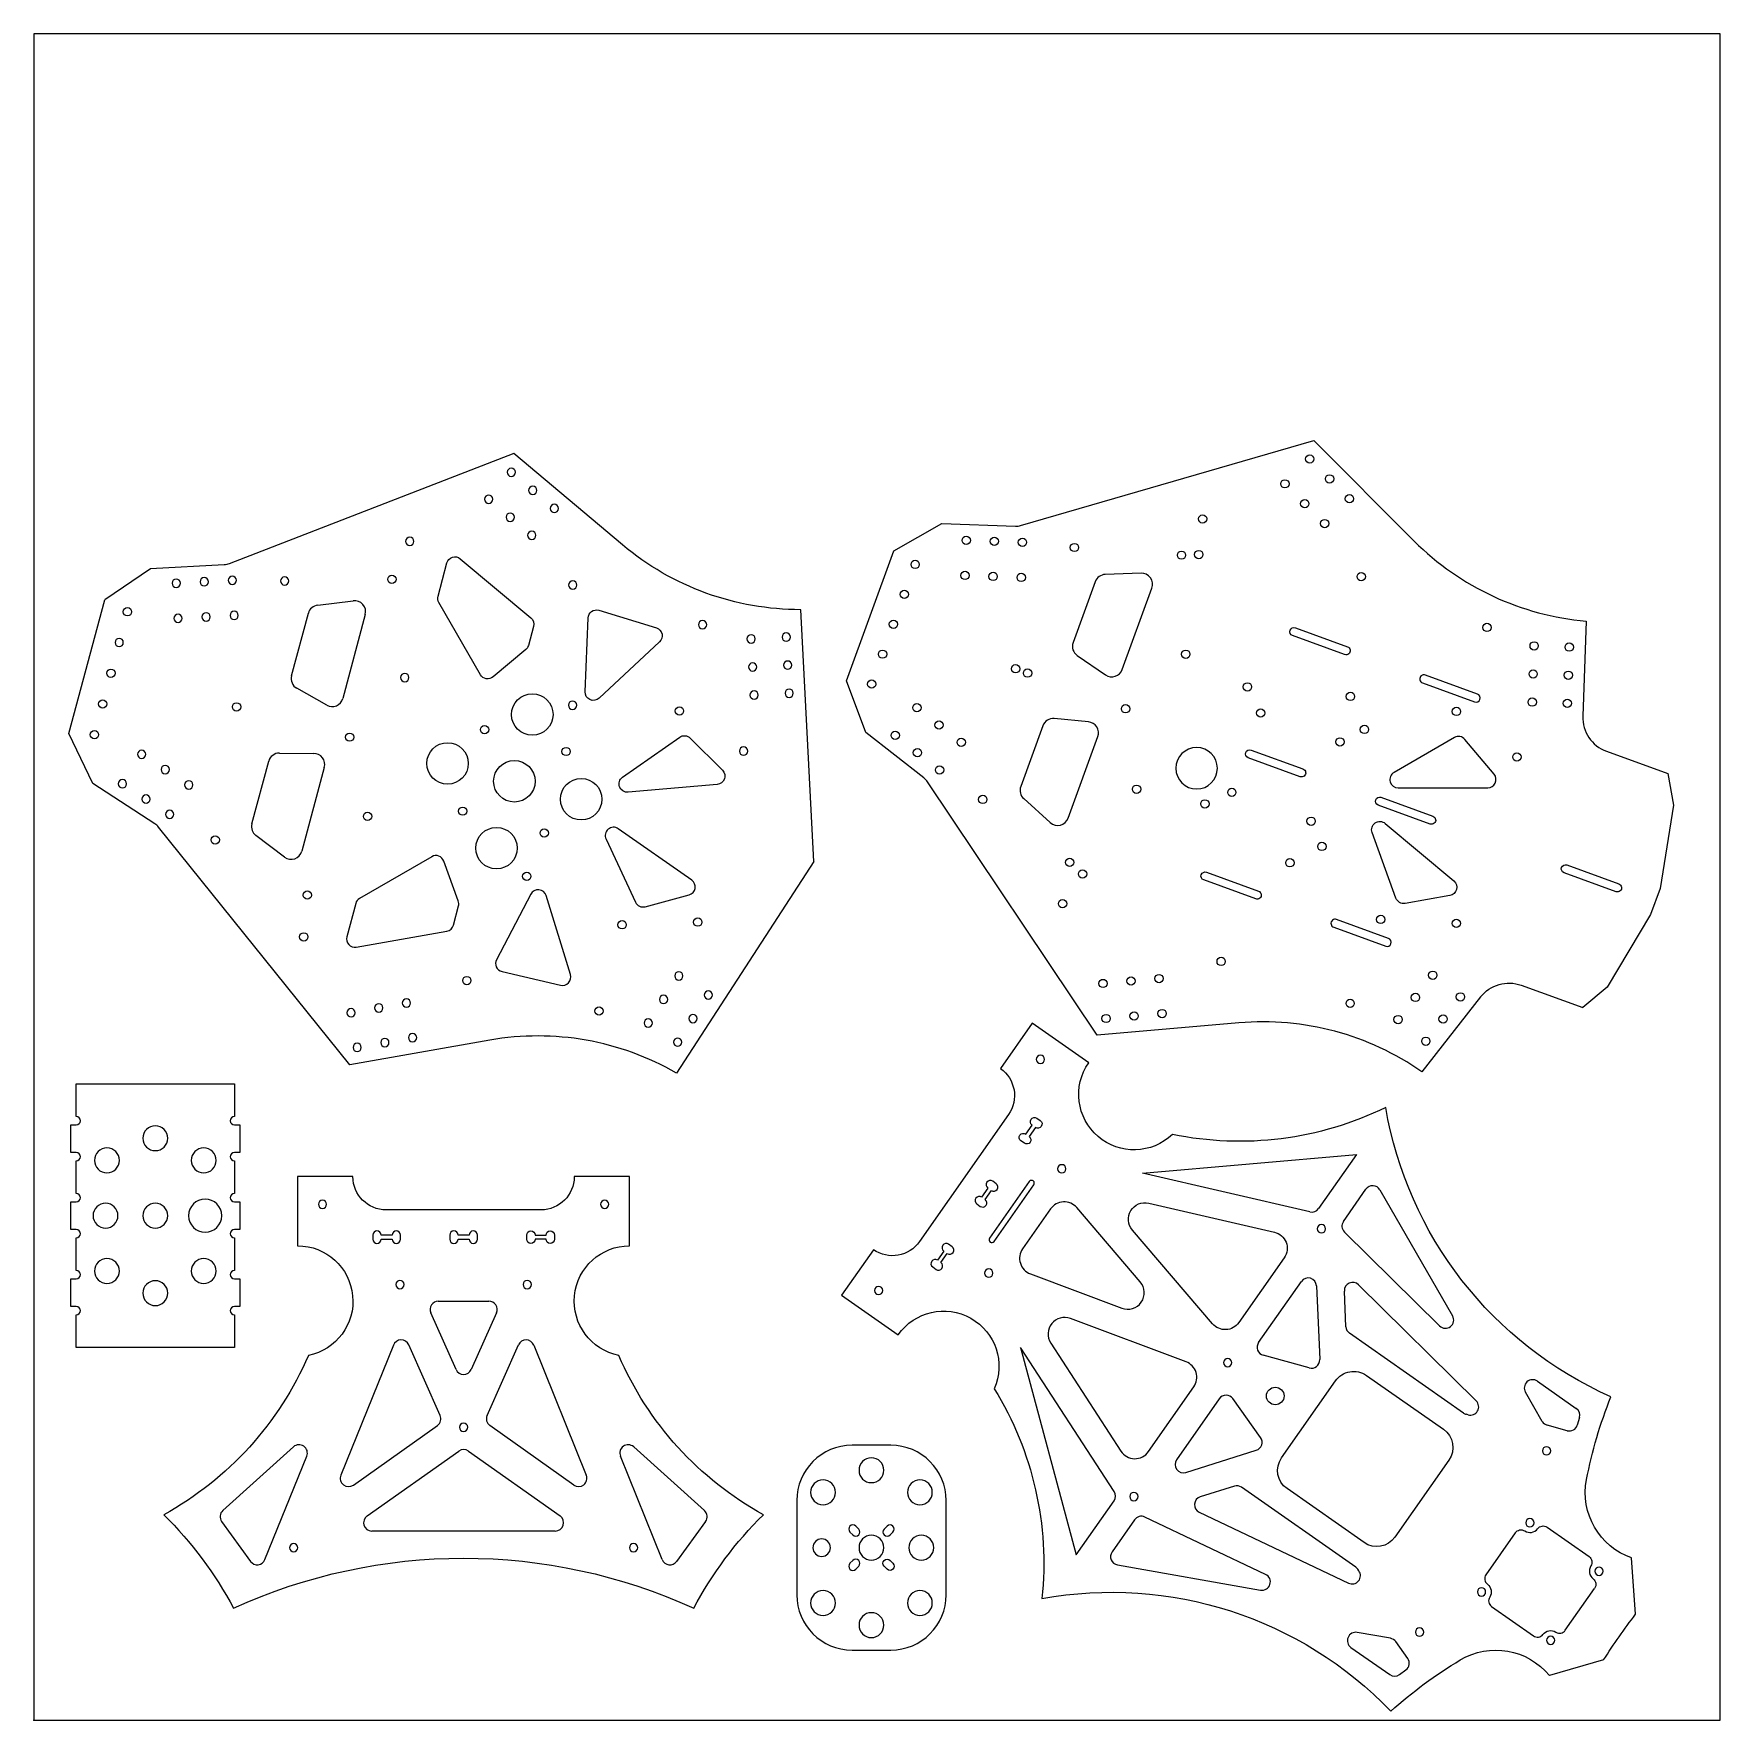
# Model space of a CAD drawing. Extents: x 0 to 610, y 0 to 610.
import ezdxf

# ---------------------------------------------------------------- set-up
doc = ezdxf.new("R2010")
doc.units = 0
doc.layers.add('1', color=7, linetype='CONTINUOUS')
doc.layers.add('61', color=7, linetype='CONTINUOUS')

msp = doc.modelspace()

# ---------------------------------------------------------------- linework, layer by layer
at = {"layer": '1', "color": 155, "linetype": 'CONTINUOUS'}
for p, q in [((609.6, 609.6), (0, 609.6)), ((0, 609.6), (0, 0)), ((609.6, 0), (609.6, 609.6)), ((173.475757, 457.858203), (70.618182, 418.015249)), ((212.845917, 424.822716), (173.475757, 457.858203)), ((356.725954, 431.836793), (462.664667, 462.563504)), ((462.664667, 462.563504), (499.00578, 426.222392)), ((310.825253, 422.719867), (328.247243, 432.541998)), ((328.247243, 432.541998), (354.90936, 431.610936)), ((293.724246, 375.735236), (310.825253, 422.719867)), ((42.186379, 416.235688), (25.686739, 404.932506)), ((68.828186, 417.631926), (42.186379, 416.235688)), ((146.138864, 406.276371), (149.365819, 418.319534)), ((154.19196, 419.84121), (179.659891, 398.471078)), ((400.252591, 414.610069), (387.318058, 414.158385)), ((383.698886, 411.528902), (375.690149, 389.525077)), ((393.426993, 379.780568), (404.15096, 409.244425)), ((12.745787, 356.636215), (25.686739, 404.932506)), ((102.634649, 403.070391), (115.480595, 404.647674)), ((161.510839, 377.893969), (146.438565, 403.999914)), ((93.197921, 377.517381), (99.258423, 400.135482)), ((119.831776, 399.642214), (111.716561, 369.35582)), ((199.291579, 371.749652), (200.372175, 398.439235)), ((204.246834, 401.186786), (225.044799, 394.82821)), ((281.994567, 310.373127), (277.222624, 401.427209)), ((561.098461, 397.305111), (559.897284, 362.907891)), ((180.629305, 395.396488), (178.780589, 388.496983)), ((473.825641, 385.208222), (455.031789, 392.048625)), ((456.057849, 394.867703), (474.851701, 388.0273)), ((177.811174, 386.975307), (166.037278, 377.095836)), ((226.209857, 389.761677), (204.331296, 369.43067)), ((377.186624, 384.858206), (387.405927, 377.849857)), ((105.88668, 366.907686), (95.095447, 372.998695)), ((300.756721, 357.012408), (293.724246, 375.735236)), ((502.01642, 374.947618), (520.810272, 368.107215)), ((521.836332, 370.926293), (503.04248, 377.766695)), ((381.230332, 360.882549), (368.897012, 362.082684)), ((21.383303, 338.597553), (12.745787, 356.636215)), ((212.8483, 340.885947), (233.474257, 355.328398)), ((237.316306, 354.992262), (248.937497, 343.371071)), ((321.779562, 340.587564), (300.756721, 357.012408)), ((364.750838, 359.469569), (356.742101, 337.465744)), ((373.877732, 326.069416), (384.601699, 355.533273)), ((513.498793, 355.194641), (491.692582, 342.604819)), ((527.861042, 341.935106), (517.296927, 354.524928)), ((88.822397, 349.587353), (101.213383, 349.466705)), ((457.750694, 341.042669), (438.956842, 347.883072)), ((439.982902, 350.702149), (458.776755, 343.861747)), ((568.443103, 350.238193), (590.647408, 342.156487)), ((78.859246, 324.004718), (84.919748, 346.622819)), ((105.038141, 344.431618), (96.922927, 314.145225)), ((590.647408, 342.156487), (592.652524, 330.784907)), ((43.757666, 324.067472), (21.383303, 338.597553)), ((247.077644, 338.261166), (214.830496, 335.439907)), ((384.428989, 247.612745), (323.025976, 339.246864)), ((493.192582, 337.006743), (525.562908, 337.006743)), ((357.824349, 333.125084), (367.442439, 324.464917)), ((504.735325, 323.941662), (485.941473, 330.782064)), ((486.967533, 333.601142), (505.761386, 326.760739)), ((592.652524, 330.784907), (587.817238, 300.619474)), ((488.521059, 324.171839), (513.318168, 303.364594)), ((114.271982, 236.906708), (45.116186, 322.840506)), ((90.651963, 311.985959), (80.315689, 319.7749)), ((206.855733, 318.521383), (217.49711, 295.700875)), ((237.811605, 303.679837), (211.295385, 322.246693)), ((492.385563, 297.186519), (483.773618, 320.847645)), ((143.892177, 312.140225), (117.786232, 297.067951)), ((153.468012, 296.125389), (148.211255, 310.56821)), ((281.994567, 310.373127), (232.334902, 233.903949)), ((423.907955, 306.536596), (442.701808, 299.696193)), ((571.923348, 299.487221), (553.129495, 306.327624)), ((554.155556, 309.146702), (572.949408, 302.306299)), ((441.675747, 296.877116), (422.881895, 303.717518)), ((587.817238, 300.619474), (584.397037, 291.222548)), ((116.388455, 295.246332), (113.161499, 283.203169)), ((151.697995, 287.423366), (153.546711, 294.322871)), ((179.683416, 298.57099), (167.274448, 274.916835)), ((193.989316, 269.51298), (185.20743, 298.059429)), ((220.992491, 294.070952), (236.867333, 298.324603)), ((511.910749, 298.112037), (495.725586, 295.258157)), ((469.866526, 286.616511), (488.660379, 279.776108)), ((489.686439, 282.595186), (470.892587, 289.435589)), ((584.397037, 291.222548), (568.711114, 265.006423)), ((116.580221, 279.472289), (149.321162, 285.2454)), ((169.256225, 270.600057), (190.44708, 265.707763)), ((537.66129, 265.665857), (559.865595, 257.584151)), ((568.711114, 265.006423), (559.865595, 257.584151)), ((522.970888, 261.453452), (501.780936, 234.331551)), ((435.627513, 252.092035), (384.428989, 247.612745)), ((164.885285, 245.831199), (114.271982, 236.906708)), ((0, 0), (609.6, 0))]:
    msp.add_line(p, q, dxfattribs=at)
at = {"layer": '1', "color": 163, "linetype": 'CONTINUOUS'}
for p, q in [((360.855694, 252.000422), (349.384165, 235.617381)), ((381.334495, 237.661011), (360.855694, 252.000422)), ((15.37448, 230.01046), (72.52448, 230.01046)), ((15.37448, 218.21046), (15.37448, 230.01046)), ((72.52448, 230.01046), (72.52448, 218.21046)), ((13.37448, 205.202127), (13.37448, 215.202127)), ((13.37448, 215.202127), (15.37448, 215.202127)), ((72.52448, 215.202127), (74.52448, 215.202127)), ((74.52448, 215.202127), (74.52448, 205.202127)), ((352.331073, 218.90464), (320.210792, 173.032125)), ((358.559258, 211.87808), (360.853564, 215.154688)), ((362.101952, 214.280558), (359.807646, 211.00395)), ((362.574294, 217.612144), (363.822681, 216.738014)), ((358.086917, 208.546493), (356.838529, 209.420624)), ((15.37448, 205.202127), (13.37448, 205.202127)), ((15.37448, 190.393793), (15.37448, 202.193793)), ((74.52448, 205.202127), (72.52448, 205.202127)), ((72.52448, 202.193793), (72.52448, 190.393793)), ((400.819194, 197.703505), (478.100087, 204.464707)), ((478.100087, 204.464707), (464.430919, 184.943112)), ((95.374644, 196.491078), (95.374644, 171.491078)), ((115.374644, 196.491078), (95.374644, 196.491078)), ((215.374644, 196.491078), (195.374644, 196.491078)), ((215.374644, 171.491078), (215.374644, 196.491078)), ((461.29861, 183.740731), (400.819194, 197.703505)), ((344.898664, 192.368729), (342.604358, 189.092121)), ((343.852746, 188.21799), (346.147052, 191.494599)), ((359.823679, 194.736254), (345.484268, 174.257453)), ((347.867781, 193.952055), (346.619393, 194.826185)), ((347.122572, 173.1103), (361.461983, 193.589101)), ((473.404334, 180.324008), (481.520079, 191.914493)), ((486.575611, 191.693763), (512.860347, 146.167266)), ((13.37448, 177.38546), (13.37448, 187.38546)), ((13.37448, 187.38546), (15.37448, 187.38546)), ((72.52448, 187.38546), (74.52448, 187.38546)), ((74.52448, 187.38546), (74.52448, 177.38546)), ((183.374644, 184.491078), (127.374644, 184.491078)), ((340.883629, 186.634665), (342.132016, 185.760534)), ((367.535924, 184.829119), (357.431672, 170.398753)), ((399.972933, 158.45695), (377.009334, 185.288954)), ((403.01438, 186.933665), (448.416674, 176.451719)), ((15.37448, 177.38546), (13.37448, 177.38546)), ((74.52448, 177.38546), (72.52448, 177.38546)), ((426.114479, 143.291161), (397.106175, 177.186151)), ((15.37448, 162.577127), (15.37448, 174.377127)), ((72.52448, 174.377127), (72.52448, 162.577127)), ((122.558124, 175.358978), (122.558124, 173.834978)), ((129.558124, 175.358978), (125.558124, 175.358978)), ((125.558124, 173.834978), (129.558124, 173.834978)), ((132.558124, 173.834978), (132.558124, 175.358978)), ((150.374644, 175.358978), (150.374644, 173.834978)), ((157.374644, 175.358978), (153.374644, 175.358978)), ((153.374644, 173.834978), (157.374644, 173.834978)), ((160.374644, 173.834978), (160.374644, 175.358978)), ((178.191164, 173.834978), (178.191164, 175.358978)), ((181.191164, 175.358978), (185.191164, 175.358978)), ((185.191164, 173.834978), (181.191164, 173.834978)), ((188.191164, 175.358978), (188.191164, 173.834978)), ((331.91288, 171.166095), (330.664493, 172.040226)), ((508.155417, 142.531577), (473.754936, 176.467589)), ((303.498051, 170.085218), (292.026522, 153.702177)), ((328.943763, 169.58277), (326.649458, 166.306162)), ((327.897845, 165.432031), (330.192151, 168.708639)), ((451.98188, 167.16404), (435.58789, 143.750996)), ((13.37448, 149.568793), (13.37448, 159.568793)), ((13.37448, 159.568793), (15.37448, 159.568793)), ((72.52448, 159.568793), (74.52448, 159.568793)), ((74.52448, 159.568793), (74.52448, 149.568793)), ((324.928728, 163.848705), (326.177116, 162.974575)), ((360.239666, 161.339386), (393.307516, 148.937748)), ((442.745706, 136.538949), (458.189089, 158.594387)), ((292.026522, 153.702177), (312.505323, 139.362766)), ((463.643593, 157.006715), (464.826897, 130.353425)), ((474.308565, 142.250438), (473.73654, 155.135013)), ((478.840441, 157.40376), (521.387169, 115.431489)), ((15.37448, 149.568793), (13.37448, 149.568793)), ((15.37448, 134.76046), (15.37448, 146.56046)), ((74.52448, 149.568793), (72.52448, 149.568793)), ((72.52448, 146.56046), (72.52448, 134.76046)), ((152.634638, 126.783977), (143.501251, 147.269455)), ((146.241257, 151.491078), (164.508031, 151.491078)), ((167.248038, 147.269455), (158.114651, 126.783977)), ((416.499631, 129.559735), (374.727335, 145.225856)), ((72.52448, 134.76046), (15.37448, 134.76046)), ((130.000779, 135.598753), (111.011058, 88.597545)), ((146.88894, 110.20215), (135.522337, 135.696557)), ((163.860349, 110.20215), (175.226951, 135.696557)), ((180.748509, 135.598753), (199.73823, 88.597545)), ((356.717256, 134.719411), (376.795427, 59.786658)), ((390.52315, 82.662899), (356.717256, 134.719411)), ((367.588393, 136.340113), (392.966699, 97.260949)), ((516.843686, 111.036315), (475.584884, 139.926039)), ((461.030255, 127.328888), (444.403568, 131.926741)), ((451.031244, 94.859179), (470.532843, 122.710349)), ((481.674671, 124.674954), (509.52584, 105.173355)), ((543.484061, 122.563283), (557.561557, 112.706114)), ((402.913635, 97.087324), (419.307625, 120.500368)), ((428.53285, 116.240887), (413.089466, 94.185449)), ((443.44116, 102.209057), (433.43393, 116.260474)), ((545.264281, 108.042005), (539.165256, 118.605827)), ((518.480722, 110.404321), (517.764822, 110.602292)), ((115.526899, 85.02582), (145.883222, 106.53262)), ((195.22239, 85.02582), (164.866067, 106.53262)), ((554.255828, 104.661396), (547.062764, 106.650526)), ((558.721075, 109.409509), (557.935669, 106.713726)), ((93.900295, 98.825765), (68.343045, 75.813914)), ((216.848993, 98.825765), (242.406243, 75.813914)), ((309.799808, 99.38546), (295.799808, 99.38546)), ((416.44694, 89.602908), (441.897554, 97.606929)), ((83.581135, 58.078643), (98.689238, 95.472511)), ((120.486815, 73.833366), (153.640356, 97.321935)), ((157.108933, 97.321935), (190.262473, 73.833366)), ((227.168153, 58.078643), (212.06005, 95.472511)), ((511.490445, 94.031527), (491.988846, 66.180357)), ((275.799808, 79.38546), (275.799808, 45.38546)), ((329.799808, 45.38546), (329.799808, 79.38546)), ((376.795427, 59.786658), (390.464595, 79.308253)), ((433.960939, 84.628056), (421.657755, 80.7588)), ((477.840489, 55.333976), (436.581686, 84.2237)), ((480.847018, 64.215753), (452.995849, 83.717351)), ((445.27306, 52.726265), (401.617983, 73.445343)), ((421.271468, 75.186745), (475.264338, 49.561261)), ((67.923386, 71.821124), (78.372533, 57.439107)), ((188.528184, 68.38546), (122.221104, 68.38546)), ((242.825902, 71.821124), (232.376756, 57.439107)), ((295.021634, 68.042314), (296.082294, 66.981654)), ((298.203614, 69.102975), (297.142954, 70.163635)), ((308.456662, 70.163635), (307.396002, 69.102975)), ((309.517323, 66.981654), (310.577983, 68.042314)), ((397.874222, 72.455829), (389.758476, 60.865343)), ((535.51375, 67.755586), (524.896608, 52.592736)), ((546.996503, 69.780305), (562.159352, 59.163163)), ((296.082294, 57.789266), (295.021634, 56.728606)), ((297.142954, 54.607286), (298.203614, 55.667946)), ((308.456662, 54.607286), (307.396002, 55.667946)), ((309.517323, 57.789266), (310.577983, 56.728606)), ((391.694988, 56.190191), (443.465811, 47.061598)), ((578.997074, 38.317776), (577.574036, 58.66816)), ((478.994268, 54.01182), (478.563384, 54.616836)), ((553.56693, 32.517561), (564.184071, 47.68041)), ((526.921328, 41.109983), (542.084177, 30.492842)), ((490.374636, 29.651467), (478.361901, 31.769636)), ((295.799808, 25.38546), (309.799808, 25.38546)), ((476.120227, 26.357757), (490.197722, 16.500589)), ((496.626659, 22.358413), (492.297315, 28.43736)), ((567.431273, 21.800102), (547.82146, 16.177078)), ((493.692097, 16.538503), (495.95668, 18.198555))]:
    msp.add_line(p, q, dxfattribs=at)
at = {"layer": '1', "color": 155, "linetype": 'CONTINUOUS'}
for centre, radius in [((461.208536, 455.893886), 1.5), ((452.22828, 446.91363), 1.5), ((468.392741, 448.709681), 1.5), ((459.412485, 439.729425), 1.5), ((475.576946, 441.525476), 1.5), ((422.493195, 434.220771), 1.5), ((466.59669, 432.54522), 1.5), ((337.06059, 426.484954), 1.5), ((347.214401, 426.130375), 1.5), ((357.368212, 425.775797), 1.5), ((376.168659, 423.897332), 1.5), ((414.859773, 421.12382), 1.5), ((421.110674, 421.342106), 1.5), ((318.598446, 417.7623), 1.5), ((336.617366, 413.792691), 1.5), ((346.771177, 413.438112), 1.5), ((356.924988, 413.083533), 1.5), ((479.814445, 413.357542), 1.5), ((129.464481, 412.409739), 1.5), ((314.665215, 406.955835), 1.5), ((33.862434, 400.671283), 1.5), ((310.731983, 396.14937), 1.5), ((525.274146, 394.99063), 1.5), ((306.798751, 385.342905), 1.5), ((416.392565, 385.333019), 1.5), ((542.328149, 388.333475), 1.5), ((555.020412, 387.890252), 1.5), ((27.909596, 378.454989), 1.5), ((354.897536, 380.074423), 1.5), ((359.208107, 378.505504), 1.5), ((541.97357, 378.179665), 1.5), ((554.665833, 377.736441), 1.5), ((302.86552, 374.53644), 1.5), ((438.708092, 373.513876), 1.5), ((24.933177, 367.346842), 1.5), ((73.30811, 366.290494), 1.5), ((180.205849, 363.529236), 7.5), ((233.379374, 364.810575), 1.5), ((319.220429, 365.994999), 1.5), ((394.652502, 365.604799), 1.5), ((475.940239, 370.072171), 1.5), ((514.230698, 364.649006), 1.5), ((541.618991, 368.025854), 1.5), ((554.311255, 367.58263), 1.5), ((327.226618, 359.739878), 1.5), ((443.482829, 364.060725), 1.5), ((21.956758, 356.238695), 1.5), ((114.172906, 355.340805), 1.5), ((162.951994, 358.058449), 1.5), ((311.401528, 355.987262), 1.5), ((335.232808, 353.484757), 1.5), ((472.143454, 353.62911), 1.5), ((480.99426, 358.122969), 1.5), ((149.587227, 345.851566), 7.5), ((192.412732, 350.164469), 1.5), ((319.407718, 349.732141), 1.5), ((536.080566, 348.182882), 1.5), ((173.735373, 339.38109), 7.5), ((327.413907, 343.477021), 1.5), ((197.883518, 332.910614), 7.5), ((398.625301, 336.517862), 1.5), ((433.051215, 335.4001), 1.5), ((155.058013, 328.597712), 1.5), ((343.023339, 332.831313), 1.5), ((423.317185, 331.227708), 1.5), ((120.665681, 326.710805), 1.5), ((461.711839, 324.968485), 1.5), ((65.596606, 318.192254), 1.5), ((167.264897, 315.232944), 7.5), ((184.518751, 320.703731), 1.5), ((465.603353, 315.836801), 1.5), ((374.445231, 310.085779), 1.5), ((454.05095, 309.931844), 1.5), ((178.197543, 305.056617), 1.5), ((379.093387, 305.90056), 1.5), ((98.881331, 298.271871), 1.5), ((371.874213, 295.146263), 1.5), ((212.673851, 287.536509), 1.5), ((240.016796, 288.492199), 1.5), ((486.869087, 289.473596), 1.5), ((514.191277, 288.042554), 1.5), ((97.622162, 283.165126), 1.5), ((429.195463, 274.283034), 1.5), ((156.543638, 267.377164), 1.5), ((396.615136, 267.195127), 1.5), ((406.736474, 268.080629), 1.5), ((505.67914, 269.281925), 1.5), ((386.493798, 266.309624), 1.5), ((499.42402, 261.275736), 1.5), ((515.686877, 261.463025), 1.5), ((204.316873, 256.347844), 1.5), ((397.722014, 254.543454), 1.5), ((407.843352, 255.428956), 1.5), ((475.825638, 259.131972), 1.5), ((387.600675, 253.657952), 1.5), ((493.168899, 253.269547), 1.5), ((509.431756, 253.456835), 1.5), ((503.176636, 245.450646), 1.5)]:
    msp.add_circle(centre, radius, dxfattribs=at)
at = {"layer": '1', "color": 155, "linetype": 'CONTINUOUS', "extrusion": (0, 0, -1)}
for centre, radius in [((-172.606462, 451.087055), 1.5), ((-180.389474, 444.556333), 1.5), ((-164.44306, 441.358291), 1.5), ((-188.172485, 438.025611), 1.5), ((-172.226071, 434.827569), 1.5), ((-135.927381, 426.122148), 1.5), ((-180.009083, 428.296847), 1.5), ((-51.494094, 410.969827), 1.5), ((-61.64017, 411.50156), 1.5), ((-71.786246, 412.033293), 1.5), ((-90.678872, 411.800544), 1.5), ((-194.848856, 410.334187), 1.5), ((-52.158761, 398.287232), 1.5), ((-62.304837, 398.818965), 1.5), ((-72.450913, 399.350698), 1.5), ((-241.736352, 395.999241), 1.5), ((-30.886015, 389.563136), 1.5), ((-259.305668, 390.853772), 1.5), ((-271.988263, 391.518439), 1.5), ((-134.110814, 376.888725), 1.5), ((-259.837402, 380.707696), 1.5), ((-272.519997, 381.372363), 1.5), ((-260.369135, 370.56162), 1.5), ((-273.05173, 371.226287), 1.5), ((-194.761962, 366.87587), 1.5), ((-38.993867, 349.155181), 1.5), ((-256.581215, 350.311451), 1.5), ((-420.340764, 344.120006), 7.5), ((-47.51476, 343.621649), 1.5), ((-32.076952, 338.504065), 1.5), ((-56.035653, 338.088116), 1.5), ((-40.597845, 332.970532), 1.5), ((-49.118738, 327.437), 1.5), ((-233.172147, 269.061078), 1.5), ((-243.823263, 262.144162), 1.5), ((-114.699393, 255.7124), 1.5), ((-124.70504, 257.476666), 1.5), ((-134.710687, 259.240931), 1.5), ((-227.638614, 260.540185), 1.5), ((-222.105081, 252.019292), 1.5), ((-238.28973, 253.623269), 1.5), ((-116.904725, 243.205342), 1.5), ((-126.910372, 244.969607), 1.5), ((-136.916019, 246.733873), 1.5), ((-232.756198, 245.102376), 1.5)]:
    msp.add_circle(centre, radius, dxfattribs=at)
at = {"layer": '1', "color": 163, "linetype": 'CONTINUOUS', "extrusion": (0, 0, -1)}
for centre, radius in [((-363.885027, 238.892289), 1.5), ((-43.94948, 210.38546), 4.5), ((-26.44948, 202.38546), 4.5), ((-61.44948, 202.38546), 4.5), ((-371.580296, 199.322316), 1.5), ((-25.94948, 182.38546), 4.5), ((-43.94948, 182.38546), 4.5), ((-61.94948, 182.38546), 6), ((-104.374644, 186.491078), 1.5), ((-206.374644, 186.491078), 1.5), ((-465.431622, 177.65503), 1.5), ((-26.44948, 162.38546), 4.5), ((-61.44948, 162.38546), 4.5), ((-43.94948, 154.38546), 4.5), ((-132.374644, 157.491078), 1.5), ((-178.374644, 157.491078), 1.5), ((-345.19578, 161.641322), 1.5), ((-305.38023, 155.338781), 1.5), ((-431.543517, 129.2578), 1.5), ((-155.374644, 105.903864), 1.5), ((-546.799808, 97.38546), 1.5), ((-302.799808, 90.38546), 4.5), ((-285.299808, 82.38546), 4.5), ((-320.299808, 82.38546), 4.5), ((-397.655413, 80.860571), 1.5), ((-540.795312, 71.375683), 1.5), ((-93.94948, 62.38546), 1.5), ((-216.799808, 62.38546), 1.5), ((-284.799808, 62.38546), 3.175), ((-302.799808, 62.38546), 4.5), ((-320.799808, 62.38546), 4.5), ((-565.779449, 53.881601), 1.5), ((-285.299808, 42.38546), 4.5), ((-320.299808, 42.38546), 4.5), ((-523.30123, 46.391545), 1.5), ((-302.799808, 34.38546), 4.5), ((-500.913693, 31.853297), 1.5), ((-548.285368, 28.897464), 1.5)]:
    msp.add_circle(centre, radius, dxfattribs=at)
at = {"layer": '1', "color": 163, "linetype": 'CONTINUOUS'}
msp.add_circle((448.746555, 117.212103), 3.175, dxfattribs=at)
at = {"layer": '1', "color": 155, "linetype": 'CONTINUOUS'}
for centre, radius, start, end in [((355.111612, 437.402676), 5.79527, 268, 286.174396), ((569.716458, 496.93307), 100, 225, 265.056119), ((400.392189, 410.612505), 4, 340, 92), ((387.457656, 410.160822), 4, 92, 160), ((103.122126, 399.100206), 4, 97, 165), ((115.968072, 400.67749), 4, 345, 97), ((379.448919, 388.156997), 4, 160, 235.55786), ((389.668222, 381.148648), 4, 235.55786, 340), ((97.061624, 376.482105), 4, 165, 240.55786), ((502.52945, 376.357156), 1.5, 70, 250), ((107.852858, 370.391096), 4, 240.55786, 345), ((521.323302, 369.516754), 1.5, 250, 70), ((368.509609, 358.101488), 4, 84.44214, 160), ((380.842928, 356.901353), 4, 340, 84.44214), ((572.889365, 362.454197), 13, 178, 250), ((514.998793, 352.596565), 3, 40, 120), ((88.783452, 345.587543), 4, 89.44214, 165), ((101.174438, 345.466894), 4, 345, 89.44214), ((493.192582, 340.006743), 3, 120, 270), ((525.562908, 340.006743), 3, 270, 40), ((318.211638, 336.020829), 5.79527, 33.825604, 52), ((360.500871, 336.097663), 4, 160, 228), ((40.601336, 319.20715), 5.79527, 38.825604, 57), ((82.72295, 322.969442), 4, 165, 233), ((370.118962, 327.437496), 4, 228, 340), ((209.574656, 319.789237), 3, 55, 205), ((93.059223, 315.180501), 4, 233, 345), ((145.392177, 309.542149), 3, 20, 120), ((182.340047, 297.177322), 3, 17.099728, 152.318499), ((236.090875, 301.222381), 3, 285, 55), ((119.286232, 294.469875), 3, 120, 165), ((150.648934, 295.099328), 3, 345, 20), ((220.216034, 296.96873), 3, 205, 285), ((148.800217, 288.199824), 3, 280, 345), ((470.379556, 288.02605), 1.5, 70, 250), ((116.059276, 282.426712), 3, 165, 280), ((489.173409, 281.185647), 1.5, 250, 70), ((169.931079, 273.523167), 3, 152.318499, 257), ((191.121933, 268.630873), 3, 257, 17.099728), ((444.343088, 152.472565), 100, 54.943881, 95), ((182.250103, 147.350424), 100, 59.943881, 100)]:
    msp.add_arc(centre, radius, start, end, dxfattribs=at)
at = {"layer": '1', "color": 155, "linetype": 'CONTINUOUS', "extrusion": (0, 0, -1)}
for centre, radius, start, end in [((-152.263597, 417.543076), 3, 15, 130), ((-277.124678, 501.427161), 100, 269.943881, 310), ((-68.524885, 423.419253), 5.79527, 248.825604, 267), ((-149.036641, 405.499914), 3, 330, 15), ((-177.731528, 396.172945), 3, 130, 195), ((-203.369719, 398.317872), 3, 2.318499, 107), ((-224.167684, 391.959296), 3, 107, 227.099728), ((-455.544819, 393.458164), 1.5, 290, 110), ((-175.882811, 389.27344), 3, 195, 230), ((-474.338671, 386.617761), 1.5, 110, 290), ((-164.108915, 379.393969), 3, 230, 330), ((-202.289123, 371.628289), 3, 227.099728, 2.318499), ((-235.194986, 352.870941), 3, 55, 135), ((-439.469872, 349.29261), 1.5, 290, 110), ((-246.816177, 341.249751), 3, 135, 265), ((-458.263724, 342.452208), 1.5, 110, 290), ((-214.569029, 338.428491), 3, 265, 55), ((-486.454503, 332.191603), 1.5, 290, 110), ((-486.592696, 321.873706), 3, 340, 130), ((-505.248355, 325.3512), 1.5, 110, 290), ((-423.394925, 305.127057), 1.5, 290, 110), ((-553.642525, 307.737163), 1.5, 290, 110), ((-442.188778, 298.286654), 1.5, 110, 290), ((-511.389805, 301.066461), 3, 130, 260), ((-572.436378, 300.89676), 1.5, 110, 290), ((-495.204641, 298.21258), 3, 260, 340), ((-533.215028, 253.449853), 13, 38, 110)]:
    msp.add_arc(centre, radius, start, end, dxfattribs=at)
at = {"layer": '1', "color": 163, "linetype": 'CONTINUOUS', "extrusion": (0, 0, -1)}
for centre, radius, start, end in [((-342.501248, 225.787557), 12, 125, 215), ((-397.717536, 226.189483), 20, 226.247164, 35), ((-435.847314, 329.257007), 120, 243.870149, 281.682606), ((-626.721038, 244.954763), 140, 293.858792, 350.364335), ((-361.713929, 216.383416), 1.5, 305, 125), ((-362.962317, 215.509286), 1.5, 125, 305), ((-357.698894, 210.649352), 1.5, 305, 125), ((-358.947282, 209.775222), 1.5, 125, 305), ((-127.374644, 196.491078), 12, 270, 0), ((-183.374644, 196.491078), 12, 180, 270), ((-401.664673, 181.087445), 6, 319.44214, 103), ((-179.691164, 175.358978), 1.5, 0, 180), ((-186.691164, 175.358978), 1.5, 0, 180), ((-95.374644, 151.491078), 20, 90, 258.752836), ((-179.691164, 173.834978), 1.5, 180, 0), ((-186.691164, 173.834978), 1.5, 180, 0), ((-215.374644, 151.491078), 20, 281.247164, 90), ((-310.380968, 179.915042), 12, 215, 305), ((-447.066967, 170.605499), 6, 103, 215), ((-328.888364, 127.891237), 20, 35, 203.752836), ((-430.672977, 147.192455), 6, 215, 319.44214), ((10.923672, 179.374096), 120, 203.317394, 241.129851), ((-321.67296, 179.374096), 120, 298.870149, 336.682606), ((-477.086059, 118.121737), 8, 35, 125), ((-245.077724, 56.809797), 120, 148.317394, 186.129851), ((-718.401836, 56.880343), 160, 10.841187, 22.039034), ((-504.937229, 98.620138), 8, 125, 215), ((-457.58446, 90.270568), 8, 305, 35), ((-585.811276, 82.27214), 25, 289.237799, 10.841187), ((51.347987, -25.334285), 140, 134.635665, 151.953943), ((-362.097275, -25.334285), 140, 28.046057, 45.364335), ((-537.56163, 66.321645), 2.5, 35, 122.611985), ((-545.562562, 67.732425), 2.5, 37.388015, 125), ((-155.374644, -141.398838), 200, 65.429399, 114.570601), ((-485.43563, 70.768969), 8, 215, 305), ((-308.456662, 56.728606), 1.5, 315, 135), ((-309.517323, 55.667946), 1.5, 135, 315), ((-560.725411, 57.115283), 2.5, 125, 212.611985), ((-389.578578, -93.719768), 140, 79.635665, 136.141208), ((-523.30123, 46.391545), 3.5, 127.388015, 212.611985), ((-562.136191, 49.114352), 2.5, 127.388015, 215), ((-736.836282, -84.510495), 200, 32.110444, 37.889556), ((-548.285368, 28.897464), 3.5, 37.388015, 122.611985), ((-528.458276, 0.363568), 25, 59.158813, 140.762201), ((-597.667403, -115.546297), 160, 47.960966, 59.158813)]:
    msp.add_arc(centre, radius, start, end, dxfattribs=at)
at = {"layer": '1', "color": 163, "linetype": 'CONTINUOUS'}
for centre, radius, start, end in [((15.37448, 216.706293), 1.504167, 270, 90), ((72.52448, 216.706293), 1.504167, 90, 270), ((15.37448, 203.69796), 1.504167, 270, 90), ((72.52448, 203.69796), 1.504167, 90, 270), ((345.759028, 193.597457), 1.5, 55, 235), ((360.642831, 194.162678), 1, 325, 145), ((15.37448, 188.889627), 1.504167, 270, 90), ((72.52448, 188.889627), 1.504167, 90, 270), ((341.743993, 187.863393), 1.5, 55, 235), ((347.007416, 192.723327), 1.5, 235, 55), ((483.977535, 190.193763), 3, 30, 145), ((342.992381, 186.989262), 1.5, 235, 55), ((372.450836, 181.387661), 6, 40.55786, 145), ((461.973463, 186.663841), 3, 257, 325), ((15.37448, 175.881293), 1.504167, 270, 90), ((72.52448, 175.881293), 1.504167, 90, 270), ((124.058124, 175.358978), 1.5, 0, 180), ((131.058124, 175.358978), 1.5, 0, 180), ((151.874644, 175.358978), 1.5, 0, 180), ((158.874644, 175.358978), 1.5, 0, 180), ((475.86179, 178.603278), 3, 145, 225.389421), ((124.058124, 173.834978), 1.5, 180, 0), ((131.058124, 173.834978), 1.5, 180, 0), ((151.874644, 173.834978), 1.5, 180, 0), ((158.874644, 173.834978), 1.5, 180, 0), ((329.804128, 170.811498), 1.5, 55, 235), ((331.052516, 169.937367), 1.5, 235, 55), ((346.30342, 173.683877), 1, 145, 325), ((325.789093, 165.077434), 1.5, 55, 235), ((327.037481, 164.203303), 1.5, 235, 55), ((362.346585, 166.957295), 6, 145, 249.44214), ((15.37448, 161.07296), 1.504167, 270, 90), ((72.52448, 161.07296), 1.504167, 90, 270), ((460.646546, 156.873658), 3, 2.542042, 145), ((395.414435, 154.555656), 6, 249.44214, 40.55786), ((476.733588, 155.26807), 3, 45.389421, 182.542042), ((15.37448, 148.064627), 1.504167, 270, 90), ((72.52448, 148.064627), 1.504167, 90, 270), ((146.241257, 148.491078), 3, 90, 204.029555), ((164.508031, 148.491078), 3, 335.970445, 90), ((372.620417, 139.607947), 6, 69.44214, 213), ((477.305613, 142.383496), 3, 182.542042, 235), ((510.26227, 144.667266), 3, 225.389421, 30), ((132.78233, 134.474933), 3, 24.029555, 158), ((177.966958, 134.474933), 3, 22, 155.970445), ((445.203162, 134.81822), 3, 145, 254.542042), ((414.392712, 123.941827), 6, 325, 69.44214), ((461.829849, 130.220367), 3, 254.542042, 2.542042), ((155.374644, 128.005601), 3, 204.029555, 335.970445), ((541.763332, 120.105827), 3, 55, 210), ((430.990306, 114.520158), 3, 35.457958, 145), ((144.148933, 108.980526), 3, 305.316749, 24.029555), ((166.600355, 108.980526), 3, 155.970445, 234.683251), ((518.564416, 113.493771), 3, 235, 254.542042), ((519.280315, 113.2958), 3, 254.542042, 45.389421), ((555.840827, 110.248658), 3, 343.756724, 55), ((547.862357, 109.542005), 3, 210, 254.542042), ((555.055421, 107.552875), 3, 254.542042, 343.756724), ((95.907687, 96.596331), 3, 338, 132), ((155.374644, 94.874029), 3, 54.683251, 125.316749), ((214.841601, 96.596331), 3, 48, 202), ((295.799808, 79.38546), 20, 90, 180), ((309.799808, 79.38546), 20, 0, 90), ((440.997536, 100.468741), 3, 287.457958, 35.457958), ((397.998722, 100.528783), 6, 213, 325), ((415.546922, 92.46472), 3, 145, 287.457958), ((113.79261, 87.473726), 3, 158, 305.316749), ((196.956678, 87.473726), 3, 234.683251, 22), ((388.007139, 81.028982), 3, 325, 33), ((422.557773, 77.896988), 3, 107.457958, 244.610579), ((434.860957, 81.766244), 3, 55, 107.457958), ((70.350437, 73.58448), 3, 132, 216), ((122.221104, 71.38546), 3, 125.316749, 270), ((188.528184, 71.38546), 3, 270, 54.683251), ((240.398851, 73.58448), 3, 324, 48), ((400.331678, 70.735099), 3, 64.610579, 145), ((296.082294, 69.102975), 1.5, 45, 225), ((297.142954, 68.042314), 1.5, 225, 45), ((308.456662, 68.042314), 1.5, 135, 315), ((309.517323, 69.102975), 1.5, 315, 135), ((540.795312, 71.375683), 3.5, 237.388015, 322.611985), ((80.799584, 59.202463), 3, 216, 338), ((229.949705, 59.202463), 3, 202, 324), ((296.082294, 55.667946), 1.5, 135, 315), ((297.142954, 56.728606), 1.5, 315, 135), ((392.215933, 59.144614), 3, 145, 260), ((476.119759, 52.87652), 3, 35.457958, 55), ((565.779449, 53.881601), 3.5, 147.388015, 232.611985), ((443.986755, 50.016021), 3, 260, 64.610579), ((476.550643, 52.271504), 3, 244.610579, 35.457958), ((526.944488, 51.158795), 2.5, 145, 232.611985), ((295.799808, 45.38546), 20, 180, 270), ((309.799808, 45.38546), 20, 270, 360), ((528.355269, 43.157863), 2.5, 147.388015, 235), ((477.840956, 28.815213), 3, 80, 235), ((543.518118, 32.540722), 2.5, 235, 322.611985), ((551.51905, 33.951502), 2.5, 237.388015, 325), ((489.853691, 26.697044), 3, 35.457958, 80), ((494.183035, 20.618097), 3, 306.243276, 35.457958), ((491.918452, 18.958045), 3, 235, 306.243276)]:
    msp.add_arc(centre, radius, start, end, dxfattribs=at)
at = {"layer": '61', "color": 23, "linetype": 'CONTINUOUS'}
msp.add_point((0, 0), dxfattribs=at)

doc.saveas('drawing.dxf')
